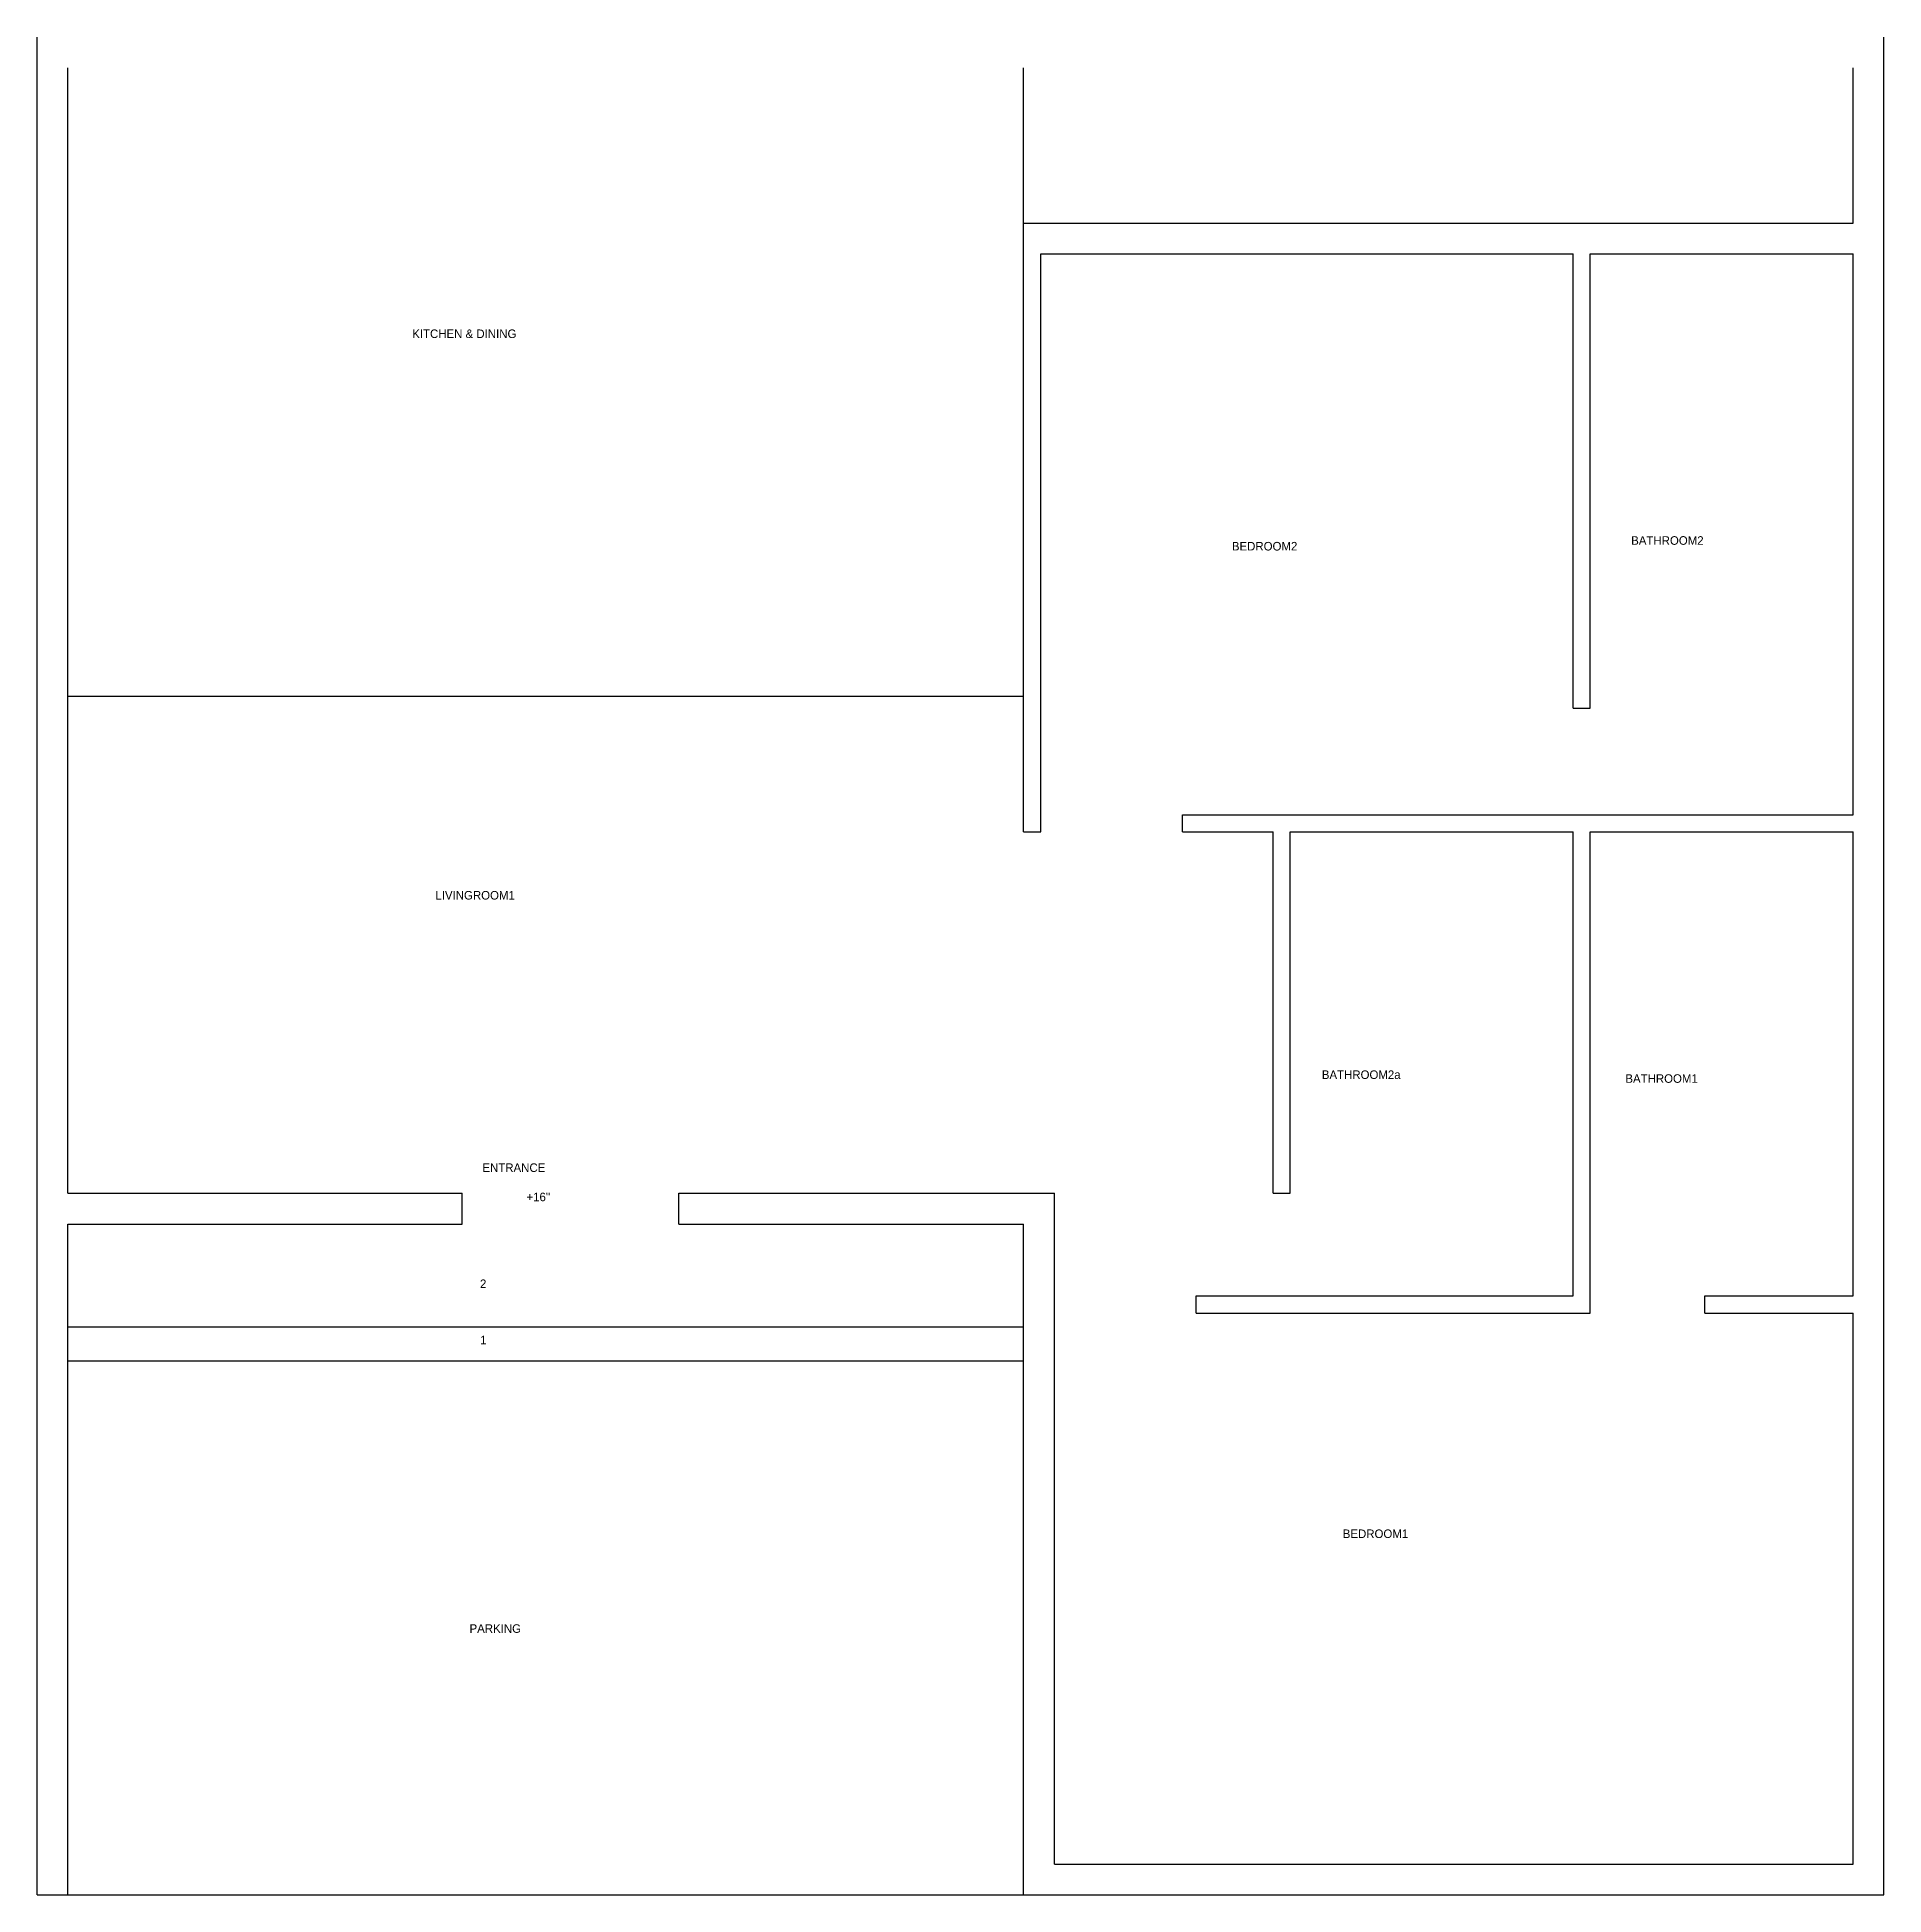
# Model space of a CAD drawing. Header units: metres. Extents: x 0 to 540, y 0 to 543.
import ezdxf

# ---------------------------------------------------------------- set-up
doc = ezdxf.new("R2010")
doc.units = ezdxf.units.M

msp = doc.modelspace()

# ---------------------------------------------------------------- linework, layer by layer
at = {"layer": 'BathRoom1'}
for p, q in [((454.12, 170.12), (454.12, 310.79)), ((454.12, 310.79), (531, 310.79)), ((531, 175.12), (531, 310.79)), ((487.64, 170.12), (487.64, 175.12)), ((487.64, 175.12), (531, 175.12))]:
    msp.add_line(p, q, dxfattribs=at)
at = {"layer": 'BathRoom2'}
for p, q in [((454.12, 346.99), (454.12, 479.82)), ((454.12, 479.82), (531, 479.82)), ((531, 315.79), (531, 479.82)), ((449.12, 346.99), (454.12, 346.99)), ((449.12, 315.79), (531, 315.79))]:
    msp.add_line(p, q, dxfattribs=at)
at = {"layer": 'BathRoom2a'}
for p, q in [((366.4, 205.12), (366.4, 310.79)), ((366.4, 310.79), (449.12, 310.79)), ((449.12, 175.12), (449.12, 310.79)), ((361.4, 205.12), (366.4, 205.12)), ((338.9, 175.12), (449.12, 175.12))]:
    msp.add_line(p, q, dxfattribs=at)
at = {"layer": 'BedRoom1'}
for p, q in [((297.46, 9), (297.46, 205.12)), ((338.9, 170.12), (338.9, 175.12)), ((338.9, 170.12), (454.12, 170.12)), ((487.64, 170.12), (531, 170.12)), ((531, 9), (531, 170.12)), ((297.46, 9), (531, 9))]:
    msp.add_line(p, q, dxfattribs=at)
at = {"layer": 'BedRoom2'}
for p, q in [((293.46, 310.79), (293.46, 479.82)), ((293.46, 479.82), (449.12, 479.82)), ((449.12, 346.99), (449.12, 479.82)), ((334.9, 315.79), (449.12, 315.79)), ((334.9, 310.79), (334.9, 315.79))]:
    msp.add_line(p, q, dxfattribs=at)
at = {"layer": 'Boundary'}
for p, q in [((0, 0), (0, 543.18)), ((540, 0), (540, 543.18)), ((0, 0), (9, 0)), ((288.46, 0), (540, 0))]:
    msp.add_line(p, q, dxfattribs=at)
at = {"layer": 'Entrance_Staircase'}
for p, q in [((124.27, 196.12), (124.27, 205.12)), ((187.63, 196.12), (187.63, 205.12)), ((9, 196.12), (124.27, 196.12)), ((9, 156.12), (9, 196.12)), ((187.63, 196.12), (288.46, 196.12)), ((288.46, 156.12), (288.46, 196.12)), ((9, 166.12), (288.46, 166.12)), ((9, 156.12), (288.46, 156.12))]:
    msp.add_line(p, q, dxfattribs=at)
at = {"layer": 'Garden'}
for p, q in [((531, 488.82), (531, 534.18)), ((288.46, 488.82), (531, 488.82))]:
    msp.add_line(p, q, dxfattribs=at)
at = {"layer": 'Kitchen & Dining'}
for p, q in [((9, 350.49), (9, 534.18)), ((288.46, 350.49), (288.46, 534.18))]:
    msp.add_line(p, q, dxfattribs=at)
at = {"layer": 'LivingRoom1'}
for p, q in [((9, 205.12), (9, 350.49)), ((9, 350.49), (288.46, 350.49)), ((288.46, 310.79), (288.46, 350.49)), ((288.46, 310.79), (293.46, 310.79)), ((334.9, 310.79), (361.4, 310.79)), ((361.4, 205.12), (361.4, 310.79)), ((9, 205.12), (124.27, 205.12)), ((187.63, 205.12), (297.46, 205.12))]:
    msp.add_line(p, q, dxfattribs=at)
at = {"layer": 'Parking'}
for p, q in [((9, 0), (9, 156.12)), ((288.46, 0), (288.46, 156.12)), ((9, 0), (288.46, 0))]:
    msp.add_line(p, q, dxfattribs=at)

# ---------------------------------------------------------------- texts
at = {"layer": 'BathRoom1', "insert": (464.42, 239.93), "char_height": 2.5, "attachment_point": 1}
msp.add_mtext('BATHROOM1', dxfattribs=at)
at = {"layer": 'BathRoom2', "insert": (466.12, 397.25), "char_height": 2.5, "attachment_point": 1}
msp.add_mtext('BATHROOM2', dxfattribs=at)
at = {"layer": 'BathRoom2a', "insert": (375.66, 241.06), "char_height": 2.5, "attachment_point": 1}
msp.add_mtext('BATHROOM2a', dxfattribs=at)
at = {"layer": 'BedRoom1', "insert": (381.78, 106.83), "char_height": 2.5, "attachment_point": 1}
msp.add_mtext('BEDROOM1', dxfattribs=at)
at = {"layer": 'BedRoom2', "insert": (349.36, 395.58), "char_height": 2.5, "attachment_point": 1}
msp.add_mtext('BEDROOM2', dxfattribs=at)
at = {"layer": 'Entrance_Staircase', "char_height": 2.5, "attachment_point": 1}
for s, insert in [('ENTRANCE', (130.2, 213.87)), ("+16''", (143.08, 205.31)), ('2', (129.49, 179.93)), ('1', (129.53, 163.47))]:
    msp.add_mtext(s, dxfattribs=dict(at, insert=insert))
at = {"layer": 'Kitchen & Dining', "insert": (109.68, 457.7), "char_height": 2.5, "attachment_point": 1}
msp.add_mtext('KITCHEN & DINING', dxfattribs=at)
at = {"layer": 'LivingRoom1', "insert": (116.46, 293.52), "char_height": 2.5, "attachment_point": 1}
msp.add_mtext('LIVINGROOM1', dxfattribs=at)
at = {"layer": 'Parking', "insert": (126.44, 79.11), "char_height": 2.5, "attachment_point": 1}
msp.add_mtext('PARKING', dxfattribs=at)

doc.saveas('drawing.dxf')
